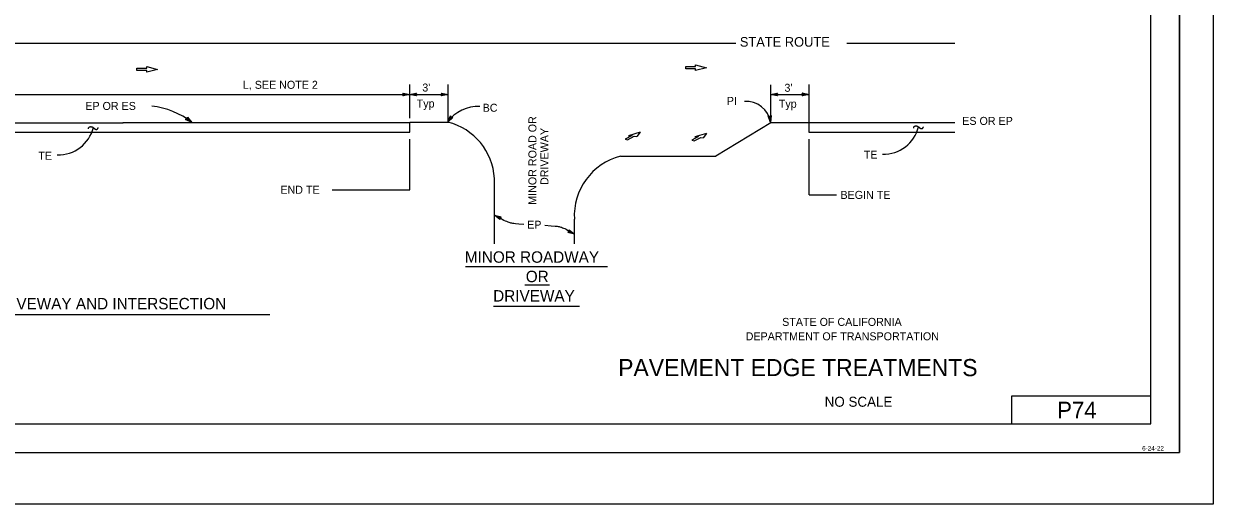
# Model space of a CAD drawing. Extents: x -894 to 866, y -476 to 714.
# Drawn here: x -174 to 866, y -476 to -56 of the extents above; entities that cross this region are included whole.
import ezdxf

# ---------------------------------------------------------------- set-up
doc = ezdxf.new("R2010")
doc.units = 0
for name, color, linetype in [('10 Sheet Format', 7, 'Continuous'), ('56 Stage 3 Anno', 7, 'Continuous'), ('57 Undefined', 7, 'Continuous'), ('60 Nongeo Data', 7, 'Continuous')]:
    doc.layers.add(name, color=color, linetype=linetype)

msp = doc.modelspace()

# ---------------------------------------------------------------- linework, layer by layer
at = {"layer": '10 Sheet Format'}
for p, q in [((836.5, 669), (836.5, -431)), ((811.5, -406), (811.5, 644)), ((811.5, -381.9), (689.5, -381.9)), ((689.5, -381.9), (689.5, -406)), ((-813.4, -406), (811.5, -406)), ((-863.5, -431), (836.5, -431))]:
    msp.add_line(p, q, dxfattribs=at)
for points in [[(-894, 713.6), (866, 713.6), (866, -476.4), (-894, -476.4)], [(-863.5, -431), (836.5, -431), (836.5, 669), (-863.5, 669)]]:
    msp.add_lwpolyline(points, close=True, dxfattribs=at)
at = {"layer": '56 Stage 3 Anno'}
msp.add_lwpolyline([(-31.1, -137.5), (-27.1, -142.1), (-32.7, -139.7), (-32.3, -139.5), (-28.2, -141.3), (-31.2, -138), (-31.2, -138.4), (-29.3, -140.5), (-31.9, -139.4), (-31.6, -139.2), (-30.4, -139.7), (-31.2, -138.8), (-31.3, -139.1), (-32.7, -139.7), (-31.3, -139.1)], close=True, dxfattribs=at)
for points in [[(604, -147.1), (604.1, -145.5), (606.4, -145.1), (608, -145.7), (609.7, -147.4), (611, -147.6), (611.7, -147.3), (612.2, -146.9), (612.6, -146)], [(-117.7, -147.8), (-117.5, -146.2), (-115.2, -145.7), (-113.6, -146.4), (-112, -148), (-110.6, -148.3), (-109.9, -148), (-109.5, -147.5), (-109.1, -146.7)]]:
    msp.add_open_spline(points, degree=2, dxfattribs=at)
at = {"layer": '57 Undefined'}
for p, q in [((212.1, -268.3), (336.2, -268.3)), ((264.1, -284.2), (285.4, -284.2)), ((-204.1, -310.4), (41.1, -310.4)), ((236.5, -303), (311.9, -303))]:
    msp.add_line(p, q, dxfattribs=at)
at = {"layer": '60 Nongeo Data'}
for p, q in [((448.6, -72.9), (-415.1, -72.9)), ((640.1, -72.9), (545.5, -72.9)), ((-66.7, -94.7), (-66.7, -93.2)), ((-66.7, -93.2), (-57.2, -95.7)), ((404.8, -94.3), (404.8, -93.3)), ((404.8, -93.3), (413.3, -93.3)), ((413.3, -93.3), (413.3, -91.8)), ((413.3, -91.8), (422.8, -94.3)), ((-75.2, -95.7), (-75.2, -94.7)), ((-75.2, -94.7), (-66.7, -94.7)), ((-75.2, -96.7), (-75.2, -95.7)), ((-66.7, -96.7), (-75.2, -96.7)), ((-57.2, -95.7), (-66.7, -98.1)), ((-66.7, -98.1), (-66.7, -96.7)), ((404.8, -95.3), (404.8, -94.3)), ((413.3, -95.3), (404.8, -95.3)), ((422.8, -94.3), (413.3, -96.7)), ((413.3, -96.7), (413.3, -95.3)), ((163.3, -138.4), (163.3, -108.9)), ((163.3, -138.4), (163.3, -109.1)), ((196.9, -142.4), (196.9, -108.8)), ((479, -138.5), (479, -109.2)), ((512.5, -142.4), (512.5, -108.9)), ((-264.5, -117.7), (163.3, -117.7)), ((163.3, -117.7), (196.9, -117.7)), ((479, -117.7), (512.5, -117.7)), ((-264.5, -142.4), (-87.4, -142.4)), ((-87.7, -142.1), (163.3, -142.1)), ((163.3, -142), (196.7, -142)), ((163.3, -150.6), (163.3, -142.1)), ((431.1, -171.5), (479, -142.2)), ((478.9, -142.1), (640.1, -142.1)), ((479, -142.2), (512.4, -142.2)), ((512.5, -150.9), (512.5, -142.4)), ((-264.5, -150.8), (-87.4, -150.8)), ((-87.7, -150.6), (163.3, -150.6)), ((357.7, -153.6), (351.7, -156.8)), ((364.7, -150.8), (354.5, -154)), ((354.5, -154), (357.7, -153.6)), ((359.7, -154.3), (361.8, -154.6)), ((364.7, -150.8), (361.8, -154.6)), ((415.9, -154.5), (409.9, -157.7)), ((422.9, -151.7), (412.7, -154.9)), ((412.7, -154.9), (415.9, -154.5)), ((417.9, -155.2), (420, -155.5)), ((422.9, -151.7), (420, -155.5)), ((512.5, -150.6), (640.1, -150.6)), ((163.4, -201.3), (163.4, -156.9)), ((512.7, -205.5), (512.7, -156.8)), ((347.6, -171.7), (431.1, -171.7)), ((237.4, -248.5), (237.4, -191.2)), ((95.5, -201.3), (163.4, -201.3)), ((512.7, -205.5), (536.6, -205.5)), ((307.4, -248.5), (307.4, -226.9))]:
    msp.add_line(p, q, dxfattribs=at)
for points in [[(157.4, -116.4), (163.3, -117.7), (157.4, -119), (157.7, -118.7), (162, -117.7), (157.6, -116.7), (157.9, -117.1), (160.6, -117.7), (157.9, -118.3), (158.1, -118), (159.3, -117.7), (158.1, -117.4), (158.2, -117.7), (157.4, -119), (158.2, -117.7)], [(169.3, -119), (163.3, -117.7), (169.3, -116.4), (169, -116.7), (164.7, -117.7), (169, -118.7), (168.8, -118.3), (166.1, -117.7), (168.8, -117.1), (168.6, -117.4), (167.4, -117.7), (168.6, -118), (168.5, -117.7), (169.3, -116.4), (168.5, -117.7)], [(191, -116.4), (196.9, -117.7), (191, -119), (191.2, -118.7), (195.5, -117.7), (191.2, -116.7), (191.4, -117.1), (194.2, -117.7), (191.4, -118.3), (191.6, -118), (192.8, -117.7), (191.6, -117.4), (191.8, -117.7), (191, -119), (191.8, -117.7)], [(484.9, -119), (479, -117.7), (484.9, -116.4), (484.7, -116.7), (480.3, -117.7), (484.7, -118.6), (484.5, -118.3), (481.7, -117.7), (484.5, -117.1), (484.2, -117.4), (483, -117.7), (484.2, -117.9), (484.1, -117.7), (484.9, -116.4), (484.1, -117.7)], [(506.6, -116.3), (512.5, -117.7), (506.6, -119), (506.8, -118.6), (511.2, -117.7), (506.8, -116.7), (507, -117), (509.8, -117.7), (507, -118.3), (507.3, -117.9), (508.5, -117.7), (507.3, -117.4), (507.4, -117.7), (506.6, -119), (507.4, -117.7)], [(201, -137.9), (196.5, -141.9), (198.9, -136.4), (199, -136.7), (197.3, -140.8), (200.6, -137.9), (200.2, -137.8), (198.1, -139.7), (199.2, -137.1), (199.4, -137.5), (198.9, -138.6), (199.8, -137.8), (199.5, -137.8), (198.9, -136.4), (199.5, -137.8)], [(479.3, -136.1), (478.9, -142.1), (476.7, -136.5), (477.1, -136.6), (478.7, -140.8), (479, -136.3), (478.7, -136.6), (478.5, -139.4), (477.5, -136.8), (477.9, -136.9), (478.3, -138.1), (478.4, -136.8), (478.1, -137), (476.7, -136.5), (478.1, -137)], [(242.1, -227.1), (237.4, -223.3), (243.3, -224.8), (242.9, -225), (238.6, -223.9), (242.1, -226.7), (242, -226.3), (239.8, -224.5), (242.6, -225.2), (242.2, -225.4), (241.1, -225.1), (242, -225.9), (242, -225.6), (243.3, -224.8), (242, -225.6)], [(302.8, -236.1), (307.4, -240), (301.5, -238.4), (301.9, -238.2), (306.1, -239.4), (302.8, -236.5), (302.8, -236.9), (305, -238.8), (302.2, -238), (302.6, -237.8), (303.8, -238.1), (302.8, -237.3), (302.8, -237.6), (301.5, -238.4), (302.8, -237.6)]]:
    msp.add_lwpolyline(points, close=True, dxfattribs=at)
for points in [[(351.7, -156.8), (353.8, -157.4), (359.7, -154.3)], [(409.9, -157.7), (412, -158.3), (417.9, -155.2)]]:
    msp.add_lwpolyline(points, dxfattribs=at)
for centre, radius, start, end in [((457.4, -145.5), 21.8, 9.0517, 93.8315), ((-70.3, -197.9), 70.5, 52.287, 83.4835), ((223.3, -161.5), 33.3, 87.7215, 143.8667), ((183.6, -194.2), 53.9, 3.2646, 75.9324), ((-143.7, -139.3), 31.2, 267.854, 346.4105), ((577.9, -138.7), 31.2, 267.854, 346.4105), ((361.1, -223.8), 53.9, 104.5171, 183.2646)]:
    msp.add_arc(centre, radius, start, end, dxfattribs=at)
for points in [[(263.2, -231.5), (255.8, -230.8), (253.1, -230.7), (250.6, -229.9), (246, -228.3), (241.8, -225.5), (237.4, -223.3)], [(281.6, -232.2), (290.7, -232.9), (293.4, -233), (295.8, -233.9), (299.9, -235.3), (303.5, -238), (307.4, -240)]]:
    msp.add_open_spline(points, degree=3, dxfattribs=at)

# ---------------------------------------------------------------- texts
at = {"layer": '10 Sheet Format'}
for s, height, p in [('STATE OF CALIFORNIA', 7, (489, -320.3)), ('DEPARTMENT OF TRANSPORTATION', 7, (457.1, -332.9)), ('PAVEMENT EDGE TREATMENTS', 15, (345.6, -364.3)), ('NO SCALE', 8.75, (526.2, -391.1)), ('6-24-22', 4, (803.8, -429.5))]:
    msp.add_text(s, height=height, dxfattribs=at).set_placement(p)
at = {"layer": '57 Undefined'}
for s, height, p in [('STATE ROUTE', 8.4, (452, -75.8)), ('L, SEE NOTE 2', 7, (17.4, -112.7)), ("3'", 7, (174.3, -115.1)), ("3'", 7, (491, -115.3)), ('EP OR ES', 7, (-120.4, -131.2)), ('Typ', 7, (169.4, -129.1)), ('PI', 7, (440.6, -126.8)), ('Typ', 7, (486.1, -129.3)), ('BC', 7, (227.1, -132.8)), ('ES OR EP', 7, (646.5, -144.3)), ('TE', 7, (-161.5, -174.8)), ('TE', 7, (560.4, -173.9)), ('END TE', 7, (50.2, -204.6)), ('BEGIN TE', 7, (540, -209.1)), ('EP', 7, (266, -235.2)), ('MINOR ROADWAY', 10, (211.5, -265)), ('OR', 10, (264.8, -282)), ('DRIVEWAY', 10, (236.3, -299)), ('DRIVEWAY AND INTERSECTION', 10, (-203.7, -305.8))]:
    msp.add_text(s, height=height, dxfattribs=at).set_placement(p)
for s, p in [('MINOR ROAD OR', (274.1, -214.2)), ('DRIVEWAY', (284.6, -196.9))]:
    msp.add_text(s, height=7, rotation=90, dxfattribs=at).set_placement(p)
at = {"layer": '60 Nongeo Data'}
msp.add_text('P74', height=14.5, dxfattribs=at).set_placement((729.5, -401.2))

doc.saveas('drawing.dxf')
